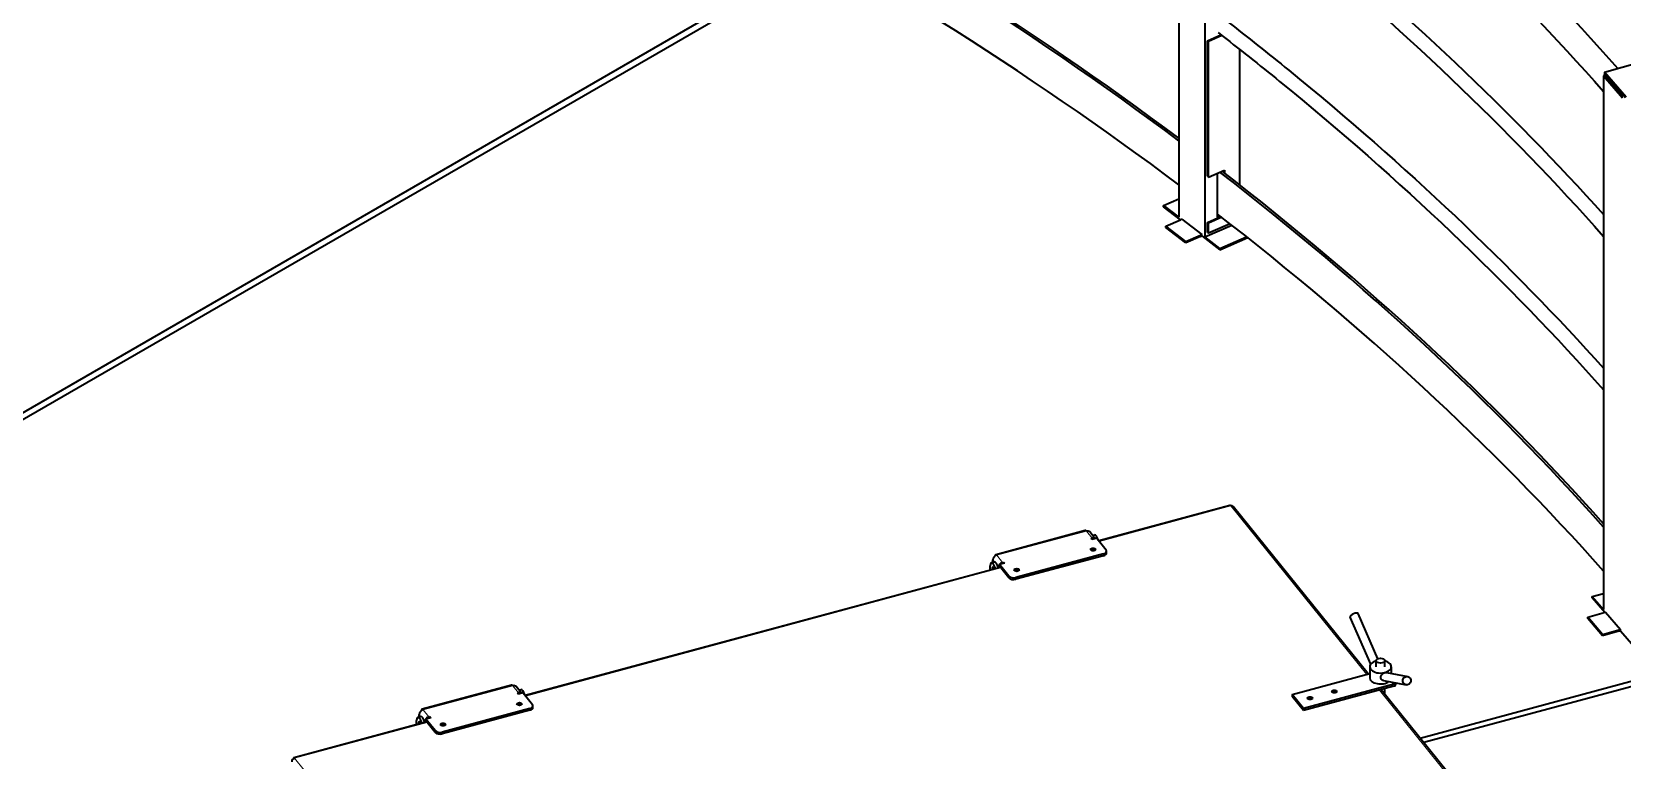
# Model space of a CAD drawing. Header units: millimetres. Extents: x 0 to 42050, y 0 to 29700.
# Drawn here: x 28237 to 29422, y 13323 to 13865 of the extents above; entities that cross this region are included whole.
import ezdxf

# ---------------------------------------------------------------- set-up
doc = ezdxf.new("R2010")
doc.units = ezdxf.units.MM
doc.header["$LTSCALE"] = 50
doc.layers.add('Visible', color=7, linetype='Continuous', lineweight=35)
doc.layers.add('Visible Narrow', color=7, linetype='Continuous', lineweight=18)

msp = doc.modelspace()

# ---------------------------------------------------------------- linework, layer by layer
at = {"layer": 'Visible'}
for p, q in [((29091.69, 14125.02), (29091.69, 13727.55)), ((29110.97, 14110.28), (29110.97, 13712.81)), ((29113.04, 13858.8), (29123.09, 13863.17)), ((29113.77, 13858.24), (29113.04, 13858.8)), ((29113.04, 13757.88), (29113.04, 13858.8)), ((29123.81, 13862.62), (29113.77, 13858.24)), ((29113.77, 13757.33), (29113.77, 13858.24)), ((29137.07, 13751.45), (29137.07, 13852.26)), ((29408.96, 13835.3), (29435.12, 13842.8)), ((29409.85, 13833.29), (29408.06, 13832.77)), ((29408.06, 13832.77), (29408.06, 13435.3)), ((29409.66, 13830.91), (29408.06, 13832.77)), ((29424.96, 13816.68), (29408.96, 13835.3)), ((29408.96, 13835.3), (29408.96, 13833.03)), ((29409.49, 13833.7), (29409.49, 13833.19)), ((29424.43, 13816.32), (29409.49, 13833.7)), ((29409.66, 13830.91), (29420.68, 13818.09)), ((29410.38, 13832.67), (29409.67, 13832.46)), ((29410.73, 13831.22), (29409.67, 13832.46)), ((29421.76, 13818.39), (29410.73, 13831.22)), ((29420.68, 13818.09), (29422.28, 13816.23)), ((29421.76, 13818.39), (29422.82, 13817.15)), ((29113.04, 13757.88), (29113.77, 13757.33)), ((29113.77, 13757.33), (29125.58, 13762.47)), ((29120.54, 13727.43), (29120.54, 13760.28)), ((29124.86, 13760.97), (29124.86, 13762.16)), ((29125.58, 13762.47), (29125.58, 13760.41)), ((29080.36, 13736.22), (29091.69, 13741.15)), ((29080.36, 13736.22), (29091.69, 13727.55)), ((29080.36, 13735.24), (29080.36, 13736.22)), ((29093.04, 13725.54), (29080.36, 13735.24)), ((29082.04, 13720.75), (29092.9, 13725.48)), ((29093.85, 13725.9), (29092.9, 13725.48)), ((29093.85, 13725.9), (29108.8, 13714.47)), ((29113.04, 13723.59), (29122.91, 13727.88)), ((29113.77, 13723.03), (29113.04, 13723.59)), ((29113.04, 13716.07), (29113.04, 13723.59)), ((29123.62, 13727.33), (29113.77, 13723.03)), ((29113.77, 13715.52), (29113.77, 13723.03)), ((29129.82, 13722.52), (29113.77, 13715.52)), ((29120.54, 13728.3), (29121.71, 13728.81)), ((29122.43, 13728.25), (29120.54, 13727.43)), ((29096.99, 13709.32), (29082.04, 13720.75)), ((29082.04, 13719.77), (29082.04, 13720.75)), ((29096.99, 13708.34), (29082.04, 13719.77)), ((29096.99, 13709.32), (29107.84, 13714.05)), ((29107.84, 13713.07), (29096.99, 13708.34)), ((29107.84, 13714.05), (29108.8, 13714.47)), ((29107.84, 13713.07), (29108.8, 13713.49)), ((29108.8, 13713.49), (29108.8, 13714.47)), ((29108.8, 13713.49), (29122.29, 13703.16)), ((29108.8, 13713.49), (29108.8, 13713.49)), ((29110.97, 13712.81), (29131.05, 13721.56)), ((29122.29, 13704.14), (29110.97, 13712.81)), ((29113.04, 13716.07), (29113.77, 13715.52)), ((29122.29, 13704.14), (29142.19, 13712.82)), ((29122.29, 13703.16), (29142.99, 13712.19)), ((29096.99, 13708.34), (29096.99, 13709.32)), ((29122.29, 13703.16), (29122.29, 13704.14)), ((29129.75, 13512.8), (29032.1, 13486.52)), ((29232.79, 13387.49), (29132.24, 13512)), ((29021.93, 13494.18), (28955.23, 13476.22)), ((29029.31, 13488.08), (29025.26, 13493.1)), ((29026.27, 13488.27), (29026.99, 13488.47)), ((29026.94, 13487.44), (29026.27, 13488.27)), ((29030.57, 13488.41), (29026.94, 13487.44)), ((29027.32, 13490.54), (29028.86, 13490.95)), ((29030.57, 13488.41), (29037.5, 13479.83)), ((29035.56, 13476.76), (28970.31, 13459.19)), ((29035.56, 13475.46), (28970.31, 13457.89)), ((29037.87, 13477.55), (29037.87, 13478.86)), ((28958.73, 13466.76), (28604.69, 13371.45)), ((28951.16, 13464.72), (28951.16, 13467.96)), ((28952, 13470.26), (28954.18, 13470.85)), ((28953.16, 13470.58), (28953.16, 13472.35)), ((28957.39, 13467.12), (28957.39, 13466.4)), ((28961.69, 13469.87), (28958.06, 13468.89)), ((28964.99, 13460.31), (28958.06, 13468.89)), ((28958.06, 13468.89), (28958.06, 13467.59)), ((28964.99, 13459.01), (28958.06, 13467.59)), ((28960.29, 13470.51), (28961.01, 13470.71)), ((28961.01, 13470.71), (28961.69, 13469.87)), ((28961.01, 13469.69), (28961.01, 13470.71)), ((29399.7, 13445.03), (29408.06, 13447.42)), ((29399.7, 13445.03), (29408.06, 13435.3)), ((29399.7, 13444.05), (29399.7, 13445.03)), ((29408.98, 13433.25), (29399.7, 13444.05)), ((29234.72, 13394.71), (29219.37, 13429.8)), ((29239.94, 13398.74), (29225.24, 13432.36)), ((29396.4, 13429.65), (29408.58, 13433.14)), ((29407.42, 13416.82), (29396.4, 13429.65)), ((29396.4, 13428.67), (29396.4, 13429.65)), ((29407.42, 13415.84), (29396.4, 13428.67)), ((29409.66, 13433.45), (29408.58, 13433.14)), ((29409.66, 13433.45), (29420.68, 13420.62)), ((29407.42, 13416.82), (29419.61, 13420.31)), ((29419.61, 13419.33), (29407.42, 13415.84)), ((29407.42, 13415.84), (29407.42, 13416.82)), ((29419.61, 13420.31), (29420.68, 13420.62)), ((29419.61, 13419.33), (29420.68, 13419.64)), ((29420.68, 13419.64), (29420.68, 13420.62)), ((29420.68, 13419.64), (29430.64, 13408.05)), ((29420.68, 13419.64), (29420.68, 13419.64)), ((29233.95, 13392.73), (29233.95, 13384.57)), ((29238.75, 13392.73), (29238.75, 13397.3)), ((29245.15, 13392.73), (29245.15, 13397.3)), ((29249.95, 13392.73), (29249.95, 13387.92)), ((28594.52, 13379.11), (28527.82, 13361.15)), ((29176.09, 13372.23), (29233.95, 13387.8)), ((29251.97, 13379.91), (29184.54, 13361.76)), ((29244.09, 13382.52), (29260.99, 13379.3)), ((29246.47, 13388.58), (29262.19, 13385.59)), ((29253.13, 13380.8), (29253.13, 13379.33)), ((28601.9, 13373.01), (28597.84, 13378.03)), ((28598.85, 13373.2), (28599.58, 13373.4)), ((28599.53, 13372.37), (28598.85, 13373.2)), ((28603.15, 13373.34), (28599.53, 13372.37)), ((28599.91, 13375.47), (28601.44, 13375.88)), ((28603.15, 13373.34), (28610.08, 13364.76)), ((29184.54, 13361.76), (29176.09, 13372.23)), ((29176.09, 13372.23), (29176.09, 13370.59)), ((29184.54, 13360.13), (29176.09, 13370.59)), ((29251.97, 13378.28), (29184.54, 13360.13)), ((29322.25, 13276.74), (29242.33, 13375.69)), ((29245.15, 13372.2), (29245.15, 13376.44)), ((28524.59, 13355.19), (28526.76, 13355.78)), ((28525.75, 13355.51), (28525.75, 13357.28)), ((28534.27, 13354.8), (28530.65, 13353.82)), ((28532.87, 13355.44), (28533.6, 13355.64)), ((28533.6, 13355.64), (28534.27, 13354.8)), ((28533.6, 13354.62), (28533.6, 13355.64)), ((28608.15, 13361.69), (28542.9, 13344.12)), ((28608.15, 13360.39), (28542.9, 13342.82)), ((28610.46, 13362.48), (28610.46, 13363.79)), ((29184.54, 13361.76), (29184.54, 13360.13)), ((28531.31, 13351.69), (28432.25, 13325.02)), ((28523.74, 13349.65), (28523.74, 13352.89)), ((28529.97, 13352.05), (28529.97, 13351.33)), ((28537.58, 13345.24), (28530.65, 13353.82)), ((28530.65, 13353.82), (28530.65, 13352.52)), ((28537.58, 13343.94), (28530.65, 13352.52))]:
    msp.add_line(p, q, dxfattribs=at)
at = {"layer": 'Visible', "color": 9, "true_color": 0xc0c0c0}
for p, q in [((26656.55, 12673.22), (28826.69, 13926.15)), ((28831.2, 13923.53), (26661.07, 12670.6)), ((29271.41, 13339.68), (29468.25, 13392.68)), ((29470.92, 13389.32), (29274.11, 13336.34))]:
    msp.add_line(p, q, dxfattribs=at)
at = {"layer": 'Visible'}
for centre, major_axis, ratio, start_param, end_param in [((26536.67, 12645.48), (-3229.8, 0), 0.5773503, 3.7998239, 3.9692753), ((26536.67, 12645.48), (-3227.8, 0), 0.5773503, 3.7990222, 3.9692723), ((26536.67, 12612.82), (-3227.8, 0), 0.5773503, 3.7990222, 3.9699702), ((29424.18, 13818.33), (7.89, 6.78), 0.7314014, 1.6783809, 1.7441653), ((26536.67, 12645.48), (-3227.8, 0), 0.5773503, 3.6159632, 3.7833553), ((26536.67, 12645.48), (-3229.8, 0), 0.5773503, 3.6171677, 3.7833584), ((26536.67, 12612.82), (-3227.8, 0), 0.5773503, 3.6159632, 3.78425), ((29130.37, 13510.49), (-0.62, 2.32), 0.3450664, 5.6206309, 6.2831853), ((29130.37, 13510.49), (1.87, 1.51), 0.7399972, 0, 1.03209), ((29022.77, 13491.09), (-0.83, 3.09), 0.3450664, 5.6206309, 6.2831853), ((29022.77, 13491.09), (2.49, 2.01), 0.7399972, 0, 1.03209), ((29026.99, 13485.86), (2.49, 2.01), 0.7399972, 0.1172243, 1.03209), ((29030.21, 13485.93), (-1.35, 5.02), 0.3450664, 4.8103737, 6.2831853), ((28956.06, 13473.13), (2.49, 2.01), 0.7399972, 1.03209, 2.6028863), ((28956.06, 13473.13), (-0.83, 3.09), 0.3450664, 5.6206309, 7.080481), ((29027.76, 13478.83), (1.8, 0), 0.5773503, 0.6796738, 2.4619188), ((29027.76, 13478.83), (-1.8, 0), 0.5773503, 3.8212665, 5.6035115), ((29033.87, 13478.86), (4, 0), 0.5773503, 5.1487213, 6.7195176), ((29033.87, 13477.55), (4, 0), 0.5773503, 5.1487213, 6.2831853), ((28953.35, 13465.24), (-1.35, 5.02), 0.3450664, 4.7260835, 7.1914273), ((28953.35, 13465.24), (-0.47, 1.74), 0.3450664, 4.7519601, 7.8144105), ((28955.53, 13465.83), (-1.35, 5.02), 0.3450664, 4.7260835, 6.2831853), ((28960.29, 13467.9), (-2.49, -2.01), 0.7399972, 4.1736827, 5.744479), ((28970.85, 13463.51), (1.8, 0), 0.5773503, 0.6796738, 2.4619188), ((28970.85, 13463.51), (-1.8, 0), 0.5773503, 3.8212665, 5.6035115), ((28968.62, 13461.29), (-4, 0), 0.5773503, 0.4363323, 2.0071286), ((28968.62, 13459.98), (4, 0), 0.5773503, 3.577925, 5.1487213), ((29222.3, 13431.08), (-2.93, -1.28), 0.3753006, 3.1415927, 6.2831853), ((29241.95, 13392.73), (8, 0), 0.5773503, 1.9823132, 7.4424648), ((28595.35, 13376.02), (-0.83, 3.09), 0.3450664, 5.6206309, 6.2831853), ((28595.35, 13376.02), (2.49, 2.01), 0.7399972, 0, 1.03209), ((29241.95, 13384.57), (-8, 0), 0.5773503, 0, 2.4798153), ((29251.13, 13380.96), (2, 0), 0.5773503, 5.1487213, 6.1457124), ((29251.13, 13379.33), (2, 0), 0.5773503, 5.1487213, 6.2831853), ((28599.58, 13370.79), (2.49, 2.01), 0.7399972, 0.1172243, 1.03209), ((28602.79, 13370.86), (-1.35, 5.02), 0.3450664, 4.8103737, 6.2831853), ((29189.38, 13367.8), (1.8, 0), 0.5773503, 0.9037852, 2.2378075), ((29189.38, 13367.8), (-1.8, 0), 0.5773503, 4.0453778, 5.3794001), ((29207.51, 13372.68), (1.8, 0), 0.5773503, 0.9037852, 2.2378075), ((29207.51, 13372.68), (-1.8, 0), 0.5773503, 4.0453778, 5.3794001), ((28525.94, 13350.17), (-1.35, 5.02), 0.3450664, 4.7260835, 7.1914273), ((28528.65, 13358.06), (2.49, 2.01), 0.7399972, 1.03209, 2.6028863), ((28528.11, 13350.76), (-1.35, 5.02), 0.3450664, 4.7260835, 6.2831853), ((28528.65, 13358.06), (-0.83, 3.09), 0.3450664, 5.6206309, 7.080481), ((28532.87, 13352.83), (-2.49, -2.01), 0.7399972, 4.1736827, 5.744479), ((28600.35, 13363.76), (1.8, 0), 0.5773503, 0.6796738, 2.4619188), ((28600.35, 13363.76), (-1.8, 0), 0.5773503, 3.8212665, 5.6035115), ((28606.46, 13363.79), (4, 0), 0.5773503, 5.1487213, 6.7195176), ((28606.46, 13362.48), (4, 0), 0.5773503, 5.1487213, 6.2831853), ((28525.94, 13350.17), (-0.47, 1.74), 0.3450664, 4.7519601, 7.8144105), ((28541.21, 13346.22), (-4, 0), 0.5773503, 0.4363323, 2.0071286), ((28541.21, 13344.91), (4, 0), 0.5773503, 3.577925, 5.1487213), ((28543.43, 13348.44), (1.8, 0), 0.5773503, 0.6796738, 2.4619188), ((28543.43, 13348.44), (-1.8, 0), 0.5773503, 3.8212665, 5.6035115), ((28432.88, 13322.71), (1.87, 1.51), 0.7399972, 1.03209, 2.6028863), ((28432.88, 13322.71), (-0.62, 2.32), 0.3450664, 5.6206309, 7.080481)]:
    msp.add_ellipse(centre, major_axis=major_axis, ratio=ratio, start_param=start_param, end_param=end_param, dxfattribs=at)
for centre, major_axis, ratio in [((29027.76, 13480.14), (-1.8, 0), 0.5773503), ((28970.85, 13464.82), (-1.8, 0), 0.5773503), ((29241.95, 13397.3), (-3.2, 0), 0.5773503), ((29261.59, 13382.44), (-0.6, -3.14), 0.9257262), ((29189.38, 13369.43), (1.8, 0), 0.5773503), ((29207.51, 13374.31), (1.8, 0), 0.5773503), ((28600.35, 13365.07), (-1.8, 0), 0.5773503), ((28543.43, 13349.75), (-1.8, 0), 0.5773503)]:
    msp.add_ellipse(centre, major_axis=major_axis, ratio=ratio, dxfattribs=at)
for points, knots in [([(29129.25, 14106.04), (29145.18, 14093.75), (29160.85, 14081.33), (29266.49, 13995.44), (29347.6, 13918.28), (29418.73, 13838.1)], [4.91069093, 4.91069093, 4.91069093, 4.91069093, 4.9352992, 4.9352992, 5.07945429, 5.07945429, 5.07945429, 5.07945429]), ([(29117.84, 14090.44), (29133.51, 14078.34), (29148.92, 14066.13), (29255.16, 13979.76), (29336.78, 13901.87), (29408.06, 13821.01)], [4.91089871, 4.91089871, 4.91089871, 4.91089871, 4.9352992, 4.9352992, 5.0820389, 5.0820389, 5.0820389, 5.0820389]), ([(29127.27, 13987.86), (29142.95, 13975.74), (29158.38, 13963.51), (29260.48, 13880.51), (29338.9, 13806.32), (29408.06, 13729.33)], [4.91101855, 4.91101855, 4.91101855, 4.91101855, 4.9352992, 4.9352992, 5.07441765, 5.07441765, 5.07441765, 5.07441765]), ([(29120.91, 13979.17), (29136.45, 13967.16), (29151.73, 13955.05), (29256.67, 13869.74), (29337.38, 13792.91), (29408.06, 13713.16)], [4.91113172, 4.91113172, 4.91113172, 4.91113172, 4.9352992, 4.9352992, 5.07984559, 5.07984559, 5.07984559, 5.07984559]), ([(29120.91, 13864.86), (29136.45, 13852.86), (29151.73, 13840.74), (29256.67, 13755.43), (29337.38, 13678.61), (29408.06, 13598.85)], [4.91113172, 4.91113172, 4.91113172, 4.91113172, 4.9352992, 4.9352992, 5.07984559, 5.07984559, 5.07984559, 5.07984559]), ([(29127.27, 13873.55), (29142.95, 13861.43), (29158.38, 13849.2), (29260.48, 13766.2), (29338.9, 13692.01), (29408.06, 13615.02)], [4.91101855, 4.91101855, 4.91101855, 4.91101855, 4.9352992, 4.9352992, 5.07441765, 5.07441765, 5.07441765, 5.07441765]), ([(29242.14, 13384.82), (29242.14, 13385.2), (29242.24, 13385.62), (29242.59, 13386.41), (29242.84, 13386.79), (29243.41, 13387.42), (29243.75, 13387.72), (29244.32, 13388.09), (29244.52, 13388.2), (29244.93, 13388.39), (29245.13, 13388.46), (29245.52, 13388.57), (29245.72, 13388.6), (29246.09, 13388.63), (29246.27, 13388.62), (29246.45, 13388.59), (29246.46, 13388.58), (29246.47, 13388.58)], [0, 0, 0, 0, 0.3565839, 0.3565839, 0.7131678, 0.7131678, 1.0403928, 1.0403928, 1.2040053, 1.2040053, 1.3676178, 1.3676178, 1.5312304, 1.5312304, 1.6948429, 1.6948429, 1.7059997, 1.7059997, 1.7059997, 1.7059997]), ([(29244.09, 13382.52), (29243.74, 13382.59), (29243.42, 13382.73), (29242.84, 13383.12), (29242.57, 13383.42), (29242.22, 13384.09), (29242.14, 13384.46), (29242.14, 13384.82)], [4.30340707, 4.30340707, 4.30340707, 4.30340707, 4.58087166, 4.58087166, 4.90282284, 4.90282284, 5.22477402, 5.22477402, 5.22477402, 5.22477402])]:
    msp.add_open_spline(points, degree=3, knots=knots, dxfattribs=at)
at = {"layer": 'Visible Narrow'}
for p, q in [((29410.73, 13831.22), (29409.66, 13830.91)), ((29420.68, 13818.09), (29421.76, 13818.39)), ((29107.84, 13713.07), (29107.84, 13714.05)), ((29130.37, 13512.45), (29032.45, 13486.08)), ((29231.56, 13387.16), (29130.37, 13512.45)), ((28956.06, 13475.74), (29022.77, 13493.7)), ((29026.99, 13488.47), (29022.77, 13493.7)), ((29026.99, 13487.45), (29026.99, 13488.47)), ((28956.06, 13475.74), (28960.29, 13470.51)), ((29035.56, 13476.76), (29035.56, 13475.46)), ((28959.08, 13466.33), (28605.03, 13371.01)), ((28954.36, 13470.87), (28953.16, 13472.35)), ((28957.39, 13467.12), (28956.7, 13467.97)), ((28958.25, 13467.35), (28957.39, 13467.12)), ((28960.29, 13469.49), (28960.29, 13470.51)), ((28964.99, 13460.31), (28964.99, 13459.01)), ((28970.31, 13457.89), (28970.31, 13459.19)), ((29419.61, 13419.33), (29419.61, 13420.31)), ((28528.65, 13360.67), (28595.35, 13378.63)), ((28599.58, 13373.4), (28595.35, 13378.63)), ((29251.97, 13379.91), (29251.97, 13378.28)), ((28599.58, 13372.38), (28599.58, 13373.4)), ((29320.38, 13277.19), (29241.1, 13375.35)), ((28526.94, 13355.8), (28525.75, 13357.28)), ((28528.65, 13360.67), (28532.87, 13355.44)), ((28532.87, 13354.42), (28532.87, 13355.44)), ((28608.15, 13361.69), (28608.15, 13360.39)), ((28531.66, 13351.26), (28432.88, 13324.67)), ((28529.97, 13352.05), (28529.28, 13352.9)), ((28530.84, 13352.28), (28529.97, 13352.05)), ((28537.58, 13345.24), (28537.58, 13343.94)), ((28542.9, 13342.82), (28542.9, 13344.12)), ((28432.88, 13324.67), (28523.42, 13212.56))]:
    msp.add_line(p, q, dxfattribs=at)

doc.saveas('drawing.dxf')
